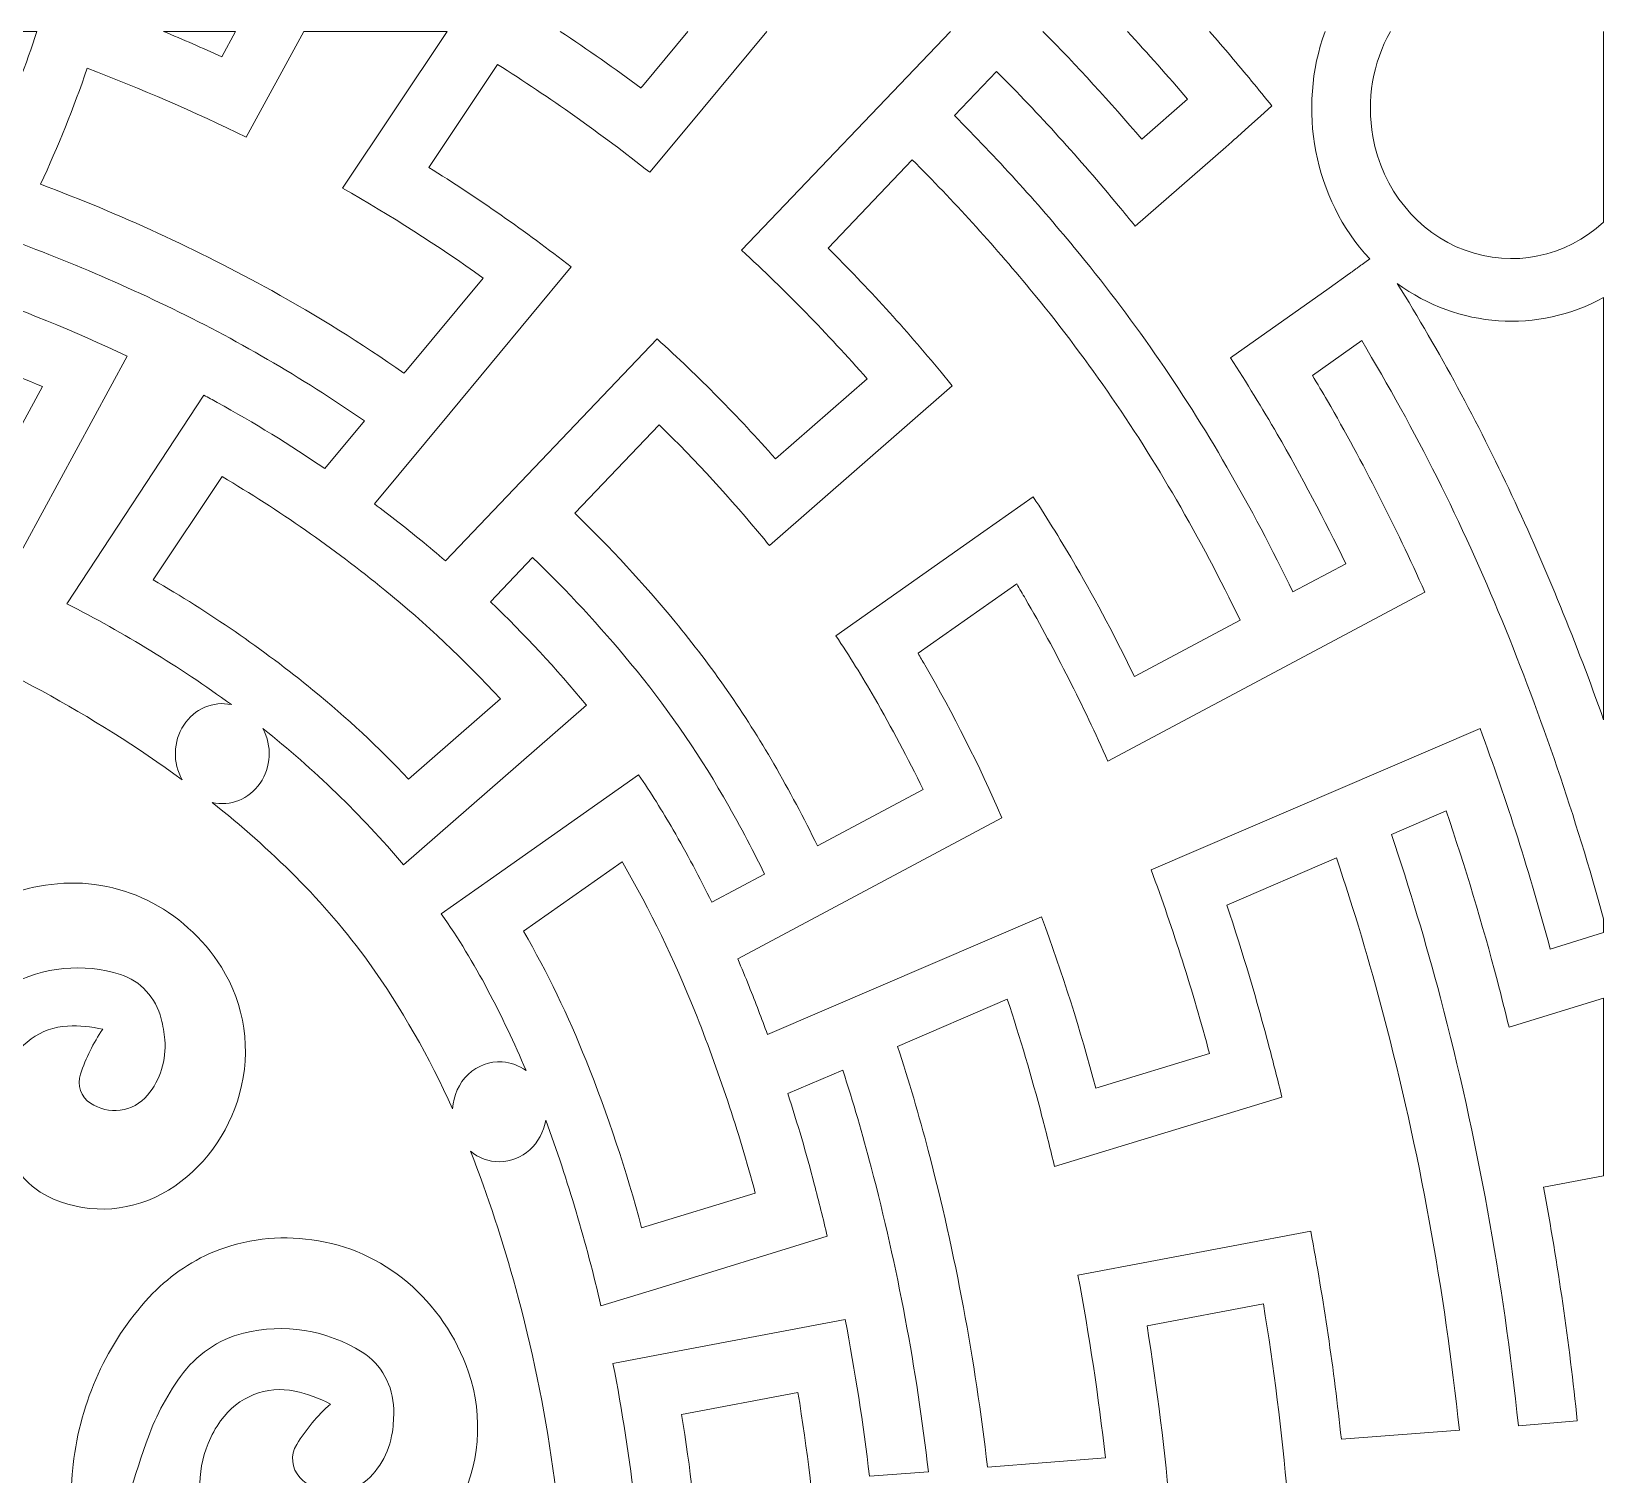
# Model space of a CAD drawing. Header units: millimetres. Extents: x -1202 to 1200, y -590 to 590.
# Drawn here: x 628 to 1200, y 65 to 590 of the extents above; entities that cross this region are included whole.
import ezdxf

# ---------------------------------------------------------------- set-up
doc = ezdxf.new("R2010")
doc.units = ezdxf.units.MM
doc.header["$MEASUREMENT"] = 0
doc.layers.add('Layer 1', color=7, linetype='Continuous')

msp = doc.modelspace()

# ---------------------------------------------------------------- linework, layer by layer
at = {"layer": 'Layer 1', "color": 250, "lineweight": 20}
for points, knots in [([(601.5513, 589.9734), (601.5513, 589.9734), (629.5849, 589.9734), (629.5849, 589.9734), (621.7046, 566.0986), (611.7766, 543.0372), (599.9291, 521.0793), (626.1033, 512.4515), (651.7507, 502.1032), (676.7265, 490.0979), (701.7175, 478.0926), (725.8155, 464.0939), (748.8294, 448.2223), (748.8294, 448.2223), (734.3951, 430.8588), (734.3951, 430.8588), (721.6858, 439.512), (708.6179, 447.543), (695.2293, 454.9392), (693.6187, 455.828), (692.008, 456.7104), (690.3898, 457.5865), (690.3898, 457.5865), (640.5223, 381.6187), (640.5223, 381.6187), (661.315, 371.0228), (681.3293, 358.7572), (700.3893, 344.9299), (693.7256, 346.3393), (686.9091, 343.4062), (683.0314, 337.4639), (679.1538, 331.5279), (678.9477, 323.7001), (682.5124, 317.5419), (649.6974, 341.4445), (614.1344, 360.7507), (576.6861, 374.978), (539.3217, 389.1672), (500.8582, 399.833), (461.7457, 406.8355), (465.0662, 408.6258), (468.295, 410.6129), (471.4017, 412.8032), (479.4623, 418.4599), (487.2711, 424.5101), (494.805, 430.9413), (494.805, 430.9413), (511.4835, 427.0559), (511.4835, 427.0559), (511.4835, 427.0559), (528.1696, 423.1769), (528.1696, 423.1769), (559.229, 415.4443), (589.6243, 404.9817), (619.0579, 391.9035), (619.0579, 391.9035), (662.4677, 471.7377), (662.4677, 471.7377), (643.1634, 480.8797), (623.424, 488.9425), (603.3258, 495.8879), (598.3414, 497.6211), (593.334, 499.2908), (588.3038, 500.9033), (587.2274, 501.2334), (586.1512, 501.5572), (585.0673, 501.881), (583.991, 502.2111), (582.9071, 502.5413), (581.8308, 502.865), (581.8308, 502.865), (575.3503, 504.8331), (575.3503, 504.8331), (574.274, 505.1569), (573.1977, 505.487), (572.1138, 505.8172), (571.0376, 506.1409), (569.9537, 506.4711), (568.8773, 506.7949), (568.8773, 506.7949), (562.3968, 508.7629), (562.3968, 508.7629), (573.3428, 525.6503), (582.9758, 543.4519), (591.2197, 561.9963), (595.2518, 571.0711), (598.7014, 580.4166), (601.5513, 589.9734)], [0, 0, 0, 0, 0.03448276, 0.03448276, 0.03448276, 0.06896552, 0.06896552, 0.06896552, 0.10344828, 0.10344828, 0.10344828, 0.13793103, 0.13793103, 0.13793103, 0.17241379, 0.17241379, 0.17241379, 0.20689655, 0.20689655, 0.20689655, 0.24137931, 0.24137931, 0.24137931, 0.27586207, 0.27586207, 0.27586207, 0.31034483, 0.31034483, 0.31034483, 0.34482759, 0.34482759, 0.34482759, 0.37931034, 0.37931034, 0.37931034, 0.4137931, 0.4137931, 0.4137931, 0.44827586, 0.44827586, 0.44827586, 0.48275862, 0.48275862, 0.48275862, 0.51724138, 0.51724138, 0.51724138, 0.55172414, 0.55172414, 0.55172414, 0.5862069, 0.5862069, 0.5862069, 0.62068966, 0.62068966, 0.62068966, 0.65517241, 0.65517241, 0.65517241, 0.68965517, 0.68965517, 0.68965517, 0.72413793, 0.72413793, 0.72413793, 0.75862069, 0.75862069, 0.75862069, 0.79310345, 0.79310345, 0.79310345, 0.82758621, 0.82758621, 0.82758621, 0.86206897, 0.86206897, 0.86206897, 0.89655172, 0.89655172, 0.89655172, 0.93103448, 0.93103448, 0.93103448, 0.96551724, 0.96551724, 0.96551724, 1, 1, 1, 1]), ([(726.7499, 589.9734), (726.7499, 589.9734), (778.8887, 589.9734), (778.8887, 589.9734), (778.8887, 589.9734), (740.784, 532.9767), (740.784, 532.9767), (758.3709, 522.9839), (775.4693, 512.0515), (792.0179, 500.2177), (792.0179, 500.2177), (763.8973, 466.3667), (763.8973, 466.3667), (763.8973, 466.3667), (763.218, 465.5731), (763.218, 465.5731), (747.6539, 476.4547), (731.5785, 486.4856), (715.0527, 495.6149), (687.9015, 510.6167), (659.7961, 523.5553), (630.9274, 534.3289), (637.2782, 548.0737), (642.9421, 562.1677), (647.9036, 576.5474), (667.5514, 569.1131), (686.871, 560.7393), (705.8012, 551.4448), (705.8012, 551.4448), (726.7499, 589.9734), (726.7499, 589.9734)], [0, 0, 0, 0, 0.1, 0.1, 0.1, 0.2, 0.2, 0.2, 0.3, 0.3, 0.3, 0.4, 0.4, 0.4, 0.5, 0.5, 0.5, 0.6, 0.6, 0.6, 0.7, 0.7, 0.7, 0.8, 0.8, 0.8, 0.9, 0.9, 0.9, 1, 1, 1, 1]), ([(675.6703, 589.9734), (675.6703, 589.9734), (701.8887, 589.9734), (701.8887, 589.9734), (701.8887, 589.9734), (696.8704, 580.7438), (696.8704, 580.7438), (689.8496, 583.9415), (682.7818, 587.0182), (675.6703, 589.9734)], [0, 0, 0, 0, 0.33333333, 0.33333333, 0.33333333, 0.66666667, 0.66666667, 0.66666667, 1, 1, 1, 1]), ([(895.2962, 589.9734), (895.2962, 589.9734), (866.1437, 554.8795), (866.1437, 554.8795), (866.1437, 554.8795), (852.7094, 538.7031), (852.7094, 538.7031), (834.8629, 552.7908), (816.3525, 565.9007), (797.2466, 577.9822), (797.2466, 577.9822), (772.2251, 540.4998), (772.2251, 540.4998), (790.0792, 529.3579), (807.3912, 517.2574), (824.085, 504.2427), (824.085, 504.2427), (780.0109, 451.1871), (780.0109, 451.1871), (780.0109, 451.1871), (752.4399, 417.9901), (752.4399, 417.9901), (758.142, 413.7238), (763.7676, 409.3369), (769.3017, 404.823), (772.332, 402.347), (775.3241, 399.833), (778.2935, 397.2808), (778.2935, 397.2808), (855.358, 478.0419), (855.358, 478.0419), (870.487, 464.3732), (884.8755, 449.8031), (898.4625, 434.4077), (898.4625, 434.4077), (931.8348, 463.5035), (931.8348, 463.5035), (917.4233, 479.9909), (902.1646, 495.6212), (886.135, 510.312), (886.135, 510.312), (962.1401, 589.9734), (962.1401, 589.9734)], [0, 0, 0, 0, 0.07142857, 0.07142857, 0.07142857, 0.14285714, 0.14285714, 0.14285714, 0.21428571, 0.21428571, 0.21428571, 0.28571429, 0.28571429, 0.28571429, 0.35714286, 0.35714286, 0.35714286, 0.42857143, 0.42857143, 0.42857143, 0.5, 0.5, 0.5, 0.57142857, 0.57142857, 0.57142857, 0.64285714, 0.64285714, 0.64285714, 0.71428571, 0.71428571, 0.71428571, 0.78571429, 0.78571429, 0.78571429, 0.85714286, 0.85714286, 0.85714286, 0.92857143, 0.92857143, 0.92857143, 1, 1, 1, 1]), ([(866.5727, 589.9734), (866.5727, 589.9734), (850.0301, 570.0591), (850.0301, 570.0591), (850.0301, 570.0591), (849.4728, 569.3925), (849.4728, 569.3925)], [0, 0, 0, 0, 0.5, 0.5, 0.5, 1, 1, 1, 1]), ([(1056.4327, 589.9734), (1061.6505, 584.0337), (1066.7835, 578.0082), (1071.8273, 571.9002), (1074.3081, 568.9036), (1076.7583, 565.888), (1079.1856, 562.8534), (1079.1856, 562.8534), (1075.0102, 559.114), (1075.0102, 559.114), (1075.0102, 559.114), (1070.8426, 555.3747), (1070.8426, 555.3747), (1070.8426, 555.3747), (1066.6673, 551.6353), (1066.6673, 551.6353), (1065.9725, 551.0131), (1065.278, 550.391), (1064.5834, 549.7688), (1064.5834, 549.7688), (1062.4919, 547.9023), (1062.4919, 547.9023), (1062.4919, 547.9023), (1029.4173, 519.0668), (1029.4173, 519.0668), (1027.4175, 521.5681), (1025.3947, 524.0505), (1023.3566, 526.5137), (1009.281, 543.5598), (994.4573, 559.8885), (978.9391, 575.4491), (978.9391, 575.4491), (963.6193, 559.3362), (963.6193, 559.3362), (978.8704, 544.0804), (993.4269, 528.0565), (1007.2429, 511.3214), (1027.8678, 486.4157), (1046.4546, 459.6816), (1062.8049, 431.4047), (1071.3616, 416.5807), (1079.3918, 401.4138), (1086.8646, 385.9294), (1086.8646, 385.9294), (1106.0926, 396.2142), (1106.0926, 396.2142), (1098.3373, 412.2826), (1090.0094, 428.0336), (1081.1169, 443.4291), (1075.6744, 452.8378), (1069.9953, 462.0941), (1064.0719, 471.1726), (1064.0719, 471.1726), (1100.07, 496.5418), (1100.07, 496.5418), (1100.07, 496.5418), (1107.4436, 501.8493), (1107.4436, 501.8493), (1107.7566, 502.0715), (1108.062, 502.2937), (1108.3673, 502.5159), (1108.3673, 502.5159), (1109.2909, 503.1761), (1109.2909, 503.1761), (1109.5962, 503.3983), (1109.9016, 503.6205), (1110.2068, 503.8427), (1110.2068, 503.8427), (1111.1305, 504.503), (1111.1305, 504.503), (1111.4358, 504.7252), (1111.7487, 504.9474), (1112.0541, 505.1696), (1112.0541, 505.1696), (1112.9777, 505.8299), (1112.9777, 505.8299), (1113.283, 506.0521), (1113.5884, 506.2743), (1113.8937, 506.4965), (1113.8937, 506.4965), (1114.8173, 507.1567), (1114.8173, 507.1567), (1094.3307, 529.284), (1088.3969, 561.7961), (1098.5438, 589.9734)], [0, 0, 0, 0, 0.03571429, 0.03571429, 0.03571429, 0.07142857, 0.07142857, 0.07142857, 0.10714286, 0.10714286, 0.10714286, 0.14285714, 0.14285714, 0.14285714, 0.17857143, 0.17857143, 0.17857143, 0.21428571, 0.21428571, 0.21428571, 0.25, 0.25, 0.25, 0.28571429, 0.28571429, 0.28571429, 0.32142857, 0.32142857, 0.32142857, 0.35714286, 0.35714286, 0.35714286, 0.39285714, 0.39285714, 0.39285714, 0.42857143, 0.42857143, 0.42857143, 0.46428571, 0.46428571, 0.46428571, 0.5, 0.5, 0.5, 0.53571429, 0.53571429, 0.53571429, 0.57142857, 0.57142857, 0.57142857, 0.60714286, 0.60714286, 0.60714286, 0.64285714, 0.64285714, 0.64285714, 0.67857143, 0.67857143, 0.67857143, 0.71428571, 0.71428571, 0.71428571, 0.75, 0.75, 0.75, 0.78571429, 0.78571429, 0.78571429, 0.82142857, 0.82142857, 0.82142857, 0.85714286, 0.85714286, 0.85714286, 0.89285714, 0.89285714, 0.89285714, 0.92857143, 0.92857143, 0.92857143, 0.96428571, 0.96428571, 0.96428571, 1, 1, 1, 1]), ([(1031.8447, 550.7782), (1031.8447, 550.7782), (1048.5079, 565.3166), (1048.5079, 565.3166), (1041.3673, 573.7077), (1034.054, 581.9288), (1026.5738, 589.9734)], [0, 0, 0, 0, 0.5, 0.5, 0.5, 1, 1, 1, 1]), ([(1199.9501, 589.9734), (1199.9501, 589.9734), (1199.9501, 520.546), (1199.9501, 520.546), (1186.0653, 507.7852), (1166.8374, 503.8872), (1149.5177, 510.312), (1132.1981, 516.7368), (1119.4125, 532.5132), (1115.9775, 551.7051), (1113.5875, 565.0544), (1115.9773, 578.6425), (1122.3286, 589.9734)], [0, 0, 0, 0, 0.25, 0.25, 0.25, 0.5, 0.5, 0.5, 0.75, 0.75, 0.75, 1, 1, 1, 1]), ([(1067.6214, 375.6764), (1067.6214, 375.6764), (1029.1502, 355.1322), (1029.1502, 355.1322), (1022.5322, 368.8198), (1015.4257, 382.2345), (1007.8536, 395.3445), (1002.8921, 403.9215), (997.7015, 412.3334), (992.282, 420.5803), (992.282, 420.5803), (974.3287, 407.9465), (974.3287, 407.9465), (974.3287, 407.9465), (920.4691, 370.0007), (920.4691, 370.0007), (925.3771, 362.6299), (930.0562, 355.0941), (934.5064, 347.3995), (940.7885, 336.518), (946.6966, 325.3951), (952.2078, 314.0565), (952.2078, 314.0565), (913.7442, 293.5059), (913.7442, 293.5059), (908.7979, 303.6447), (903.5081, 313.593), (897.8901, 323.3318), (887.2953, 341.6413), (875.2501, 358.9541), (861.892, 375.0796), (850.4422, 388.9514), (838.2673, 402.1312), (825.436, 414.5555), (825.436, 414.5555), (856.1596, 446.7367), (856.1596, 446.7367), (869.5176, 433.6776), (882.2192, 419.8629), (894.188, 405.3563), (894.875, 404.5246), (895.5619, 403.6929), (896.2489, 402.8549), (896.2489, 402.8549), (962.8484, 460.945), (962.8484, 460.945), (961.4973, 462.621), (960.1386, 464.2844), (958.7722, 465.935), (945.7577, 481.6987), (932.018, 496.7577), (917.599, 511.0611), (917.599, 511.0611), (948.2538, 543.2678), (948.2538, 543.2678), (963.2377, 528.3167), (977.5346, 512.6039), (991.0988, 496.1799), (1010.9069, 472.2582), (1028.7608, 446.578), (1044.4623, 419.4249), (1052.7061, 405.1468), (1060.4386, 390.5385), (1067.6443, 375.6383)], [0, 0, 0, 0, 0.04761905, 0.04761905, 0.04761905, 0.0952381, 0.0952381, 0.0952381, 0.14285714, 0.14285714, 0.14285714, 0.19047619, 0.19047619, 0.19047619, 0.23809524, 0.23809524, 0.23809524, 0.28571429, 0.28571429, 0.28571429, 0.33333333, 0.33333333, 0.33333333, 0.38095238, 0.38095238, 0.38095238, 0.42857143, 0.42857143, 0.42857143, 0.47619048, 0.47619048, 0.47619048, 0.52380952, 0.52380952, 0.52380952, 0.57142857, 0.57142857, 0.57142857, 0.61904762, 0.61904762, 0.61904762, 0.66666667, 0.66666667, 0.66666667, 0.71428571, 0.71428571, 0.71428571, 0.76190476, 0.76190476, 0.76190476, 0.80952381, 0.80952381, 0.80952381, 0.85714286, 0.85714286, 0.85714286, 0.9047619, 0.9047619, 0.9047619, 0.95238095, 0.95238095, 0.95238095, 1, 1, 1, 1]), ([(1124.8244, 498.2369), (1140.2281, 473.4581), (1154.1815, 447.689), (1166.6008, 421.0755), (1179.0123, 394.4684), (1190.149, 367.2073), (1199.9501, 339.3939), (1199.9501, 339.3939), (1199.9501, 493.0627), (1199.9501, 493.0627), (1175.9056, 479.9972), (1147.0827, 481.9844), (1124.8244, 498.2369)], [0, 0, 0, 0, 0.25, 0.25, 0.25, 0.5, 0.5, 0.5, 0.75, 0.75, 0.75, 1, 1, 1, 1]), ([(514.9795, 449.6698), (514.9795, 449.6698), (522.5744, 447.8223), (522.5744, 447.8223), (522.5744, 447.8223), (526.3682, 446.9018), (526.3682, 446.9018), (526.3682, 446.9018), (528.2688, 446.4383), (528.2688, 446.4383), (528.2688, 446.4383), (530.1694, 445.9812), (530.1694, 445.9812), (530.1694, 445.9812), (532.0702, 445.5178), (532.0702, 445.5178), (532.0702, 445.5178), (533.9709, 445.0543), (533.9709, 445.0543), (533.9709, 445.0543), (537.7645, 444.1338), (537.7645, 444.1338), (537.7645, 444.1338), (545.3595, 442.2863), (545.3595, 442.2863), (558.1528, 438.8009), (570.8391, 434.8775), (583.388, 430.5096), (592.273, 427.4432), (601.0741, 424.1292), (609.7988, 420.574), (609.7988, 420.574), (631.6067, 460.7101), (631.6067, 460.7101), (620.096, 465.5604), (608.4553, 470.0299), (596.6774, 474.093), (589.6167, 476.5499), (582.5102, 478.8799), (575.3732, 481.0765), (575.3732, 481.0765), (548.6189, 488.8917), (548.6189, 488.8917), (538.2988, 474.9818), (527.0552, 461.8719), (514.9795, 449.6698)], [0, 0, 0, 0, 0.06666667, 0.06666667, 0.06666667, 0.13333333, 0.13333333, 0.13333333, 0.2, 0.2, 0.2, 0.26666667, 0.26666667, 0.26666667, 0.33333333, 0.33333333, 0.33333333, 0.4, 0.4, 0.4, 0.46666667, 0.46666667, 0.46666667, 0.53333333, 0.53333333, 0.53333333, 0.6, 0.6, 0.6, 0.66666667, 0.66666667, 0.66666667, 0.73333333, 0.73333333, 0.73333333, 0.8, 0.8, 0.8, 0.86666667, 0.86666667, 0.86666667, 0.93333333, 0.93333333, 0.93333333, 1, 1, 1, 1]), ([(1111.9472, 477.4387), (1111.9472, 477.4387), (1093.9482, 464.7542), (1093.9482, 464.7542), (1095.7877, 461.6878), (1097.6122, 458.6023), (1099.4059, 455.5042), (1112.3976, 432.9983), (1124.2366, 409.7622), (1134.8697, 385.8977), (1134.8697, 385.8977), (1019.4713, 324.3286), (1019.4713, 324.3286), (1010.5099, 344.6061), (1000.5029, 364.3314), (989.4805, 383.4154), (988.4272, 385.2438), (987.3585, 387.0595), (986.2822, 388.8688), (986.2822, 388.8688), (950.3758, 363.5949), (950.3758, 363.5949), (951.2078, 362.1919), (952.0398, 360.7761), (952.8565, 359.3604), (963.2147, 341.4191), (972.5884, 322.8493), (980.939, 303.7526), (980.939, 303.7526), (884.7229, 252.3731), (884.7229, 252.3731), (886.1503, 249.04), (887.5395, 245.688), (888.883, 242.3168), (891.2035, 236.5332), (893.4323, 230.7052), (895.5696, 224.8454), (895.5696, 224.8454), (995.3581, 267.6606), (995.3581, 267.6606), (1002.8768, 247.1989), (1009.4795, 226.369), (1015.1432, 205.2408), (1015.1432, 205.2408), (1056.5074, 217.8873), (1056.5074, 217.8873), (1050.4239, 240.5456), (1043.3326, 262.8864), (1035.2567, 284.8273), (1035.2567, 284.8273), (1154.9983, 336.2259), (1154.9983, 336.2259), (1164.723, 309.9108), (1173.2492, 283.1195), (1180.5542, 255.9347), (1180.5542, 255.9347), (1199.9501, 261.9405), (1199.9501, 261.9405), (1199.9501, 261.9405), (1199.9501, 267.0003), (1199.9501, 267.0003), (1189.798, 303.9812), (1177.4551, 340.2446), (1162.9826, 375.5621), (1148.5101, 410.8986), (1131.4195, 444.9591), (1111.8861, 477.4133)], [0, 0, 0, 0, 0.04545455, 0.04545455, 0.04545455, 0.09090909, 0.09090909, 0.09090909, 0.13636364, 0.13636364, 0.13636364, 0.18181818, 0.18181818, 0.18181818, 0.22727273, 0.22727273, 0.22727273, 0.27272727, 0.27272727, 0.27272727, 0.31818182, 0.31818182, 0.31818182, 0.36363636, 0.36363636, 0.36363636, 0.40909091, 0.40909091, 0.40909091, 0.45454545, 0.45454545, 0.45454545, 0.5, 0.5, 0.5, 0.54545455, 0.54545455, 0.54545455, 0.59090909, 0.59090909, 0.59090909, 0.63636364, 0.63636364, 0.63636364, 0.68181818, 0.68181818, 0.68181818, 0.72727273, 0.72727273, 0.72727273, 0.77272727, 0.77272727, 0.77272727, 0.81818182, 0.81818182, 0.81818182, 0.86363636, 0.86363636, 0.86363636, 0.90909091, 0.90909091, 0.90909091, 0.95454545, 0.95454545, 0.95454545, 1, 1, 1, 1]), ([(671.8717, 390.3354), (692.2371, 378.6285), (711.7016, 365.2138), (730.0824, 350.231), (742.326, 340.2446), (753.9514, 329.4202), (764.8744, 317.8212), (764.8744, 317.8212), (798.3229, 346.9932), (798.3229, 346.9932), (785.1863, 361.2332), (771.1183, 374.4765), (756.2412, 386.6151), (737.4712, 401.9217), (717.6709, 415.7299), (696.9926, 427.932), (696.9926, 427.932), (671.8489, 390.3481), (671.8489, 390.3481)], [0, 0, 0, 0, 0.16666667, 0.16666667, 0.16666667, 0.33333333, 0.33333333, 0.33333333, 0.5, 0.5, 0.5, 0.66666667, 0.66666667, 0.66666667, 0.83333333, 0.83333333, 0.83333333, 1, 1, 1, 1]), ([(807.6659, 211.6973), (803.4142, 221.7155), (798.7504, 231.5305), (793.6819, 241.1106), (788.6059, 250.697), (782.9726, 259.928), (776.805, 268.7526), (776.805, 268.7526), (794.7658, 281.4308), (794.7658, 281.4308), (794.7658, 281.4308), (848.6485, 319.3957), (848.6485, 319.3957), (853.0681, 312.8756), (857.2587, 306.1905), (861.2203, 299.3467), (866.1895, 290.7379), (870.8687, 281.9514), (875.2578, 272.9935), (875.2578, 272.9935), (894.5162, 283.2338), (894.5162, 283.2338), (889.8371, 292.7885), (884.8449, 302.1718), (879.5476, 311.3519), (869.6015, 328.5377), (858.2968, 344.7902), (845.7479, 359.9254), (834.5576, 373.4924), (822.6423, 386.3611), (810.0628, 398.468), (810.0628, 398.468), (794.7277, 382.3424), (794.7277, 382.3424), (807.0324, 370.5721), (818.673, 358.0335), (829.5884, 344.8029), (829.5884, 344.8029), (829.68, 344.6887), (829.68, 344.6887), (829.68, 344.6887), (763.05, 286.5922), (763.05, 286.5922), (747.5623, 304.87), (730.4182, 321.4717), (711.8696, 336.1751), (715.2587, 329.9217), (714.8542, 322.1319), (710.8468, 316.3102), (706.8393, 310.4949), (699.9848, 307.7459), (693.3668, 309.3077), (703.9997, 300.9338), (714.1596, 291.8997), (723.7927, 282.2498), (733.4333, 272.5935), (742.3489, 262.15), (750.4553, 251.0081), (762.2562, 234.4001), (772.4617, 216.5604), (780.9117, 197.7748), (781.1712, 202.5934), (783.2245, 207.1009), (786.6137, 210.307), (789.9951, 213.513), (794.4453, 215.1573), (798.9641, 214.878), (802.0861, 214.6812), (805.0935, 213.5829), (807.6659, 211.6973)], [0, 0, 0, 0, 0.04347826, 0.04347826, 0.04347826, 0.08695652, 0.08695652, 0.08695652, 0.13043478, 0.13043478, 0.13043478, 0.17391304, 0.17391304, 0.17391304, 0.2173913, 0.2173913, 0.2173913, 0.26086957, 0.26086957, 0.26086957, 0.30434783, 0.30434783, 0.30434783, 0.34782609, 0.34782609, 0.34782609, 0.39130435, 0.39130435, 0.39130435, 0.43478261, 0.43478261, 0.43478261, 0.47826087, 0.47826087, 0.47826087, 0.52173913, 0.52173913, 0.52173913, 0.56521739, 0.56521739, 0.56521739, 0.60869565, 0.60869565, 0.60869565, 0.65217391, 0.65217391, 0.65217391, 0.69565217, 0.69565217, 0.69565217, 0.73913043, 0.73913043, 0.73913043, 0.7826087, 0.7826087, 0.7826087, 0.82608696, 0.82608696, 0.82608696, 0.86956522, 0.86956522, 0.86956522, 0.91304348, 0.91304348, 0.91304348, 0.95652174, 0.95652174, 0.95652174, 1, 1, 1, 1]), ([(1199.9501, 238.0569), (1199.9501, 238.0569), (1165.5474, 227.4991), (1165.5474, 227.4991), (1164.1734, 233.1049), (1162.7612, 238.6981), (1161.2957, 244.2786), (1155.8074, 265.1783), (1149.5864, 285.8495), (1142.6402, 306.2476), (1142.6402, 306.2476), (1122.6872, 297.6389), (1122.6872, 297.6389), (1129.3356, 278.047), (1135.2971, 258.2011), (1140.564, 238.1394), (1153.9602, 187.1217), (1163.4483, 135.0311), (1168.9288, 82.3819), (1168.9288, 82.3819), (1190.3934, 84.1468), (1190.3934, 84.1468), (1187.4394, 112.703), (1183.3327, 141.1131), (1178.0887, 169.2948), (1178.0887, 169.2948), (1199.9501, 173.415), (1199.9501, 173.415), (1199.9501, 173.415), (1199.9501, 238.0569), (1199.9501, 238.0569)], [0, 0, 0, 0, 0.1, 0.1, 0.1, 0.2, 0.2, 0.2, 0.3, 0.3, 0.3, 0.4, 0.4, 0.4, 0.5, 0.5, 0.5, 0.6, 0.6, 0.6, 0.7, 0.7, 0.7, 0.8, 0.8, 0.8, 0.9, 0.9, 0.9, 1, 1, 1, 1]), ([(806.7728, 262.4166), (815.4136, 247.3449), (823.0086, 231.6194), (829.5045, 215.3732), (837.443, 195.5527), (844.206, 175.2117), (849.7552, 154.4897), (849.7552, 154.4897), (891.1118, 167.1299), (891.1118, 167.1299), (885.0817, 189.6675), (877.7309, 211.7735), (869.0977, 233.3271), (861.6325, 251.9985), (852.8696, 270.054), (842.9007, 287.3414), (842.8244, 287.4684), (842.748, 287.589), (842.6717, 287.7096), (842.6717, 287.7096), (806.7728, 262.4166), (806.7728, 262.4166)], [0, 0, 0, 0, 0.14285714, 0.14285714, 0.14285714, 0.28571429, 0.28571429, 0.28571429, 0.42857143, 0.42857143, 0.42857143, 0.57142857, 0.57142857, 0.57142857, 0.71428571, 0.71428571, 0.71428571, 0.85714286, 0.85714286, 0.85714286, 1, 1, 1, 1]), ([(975.6263, 67.3737), (975.6263, 67.3737), (1018.5934, 70.7258), (1018.5934, 70.7258), (1016.1051, 93.0476), (1012.7618, 115.2551), (1008.5635, 137.2849), (1008.5635, 137.2849), (1093.3299, 153.2898), (1093.3299, 153.2898), (1098.0472, 128.2127), (1101.7722, 102.9324), (1104.4896, 77.5251), (1104.4896, 77.5251), (1147.4491, 80.7884), (1147.4491, 80.7884), (1142.0829, 131.8759), (1132.8544, 182.4174), (1119.8552, 231.9177), (1114.7944, 251.1986), (1109.0771, 270.2699), (1102.7034, 289.1), (1102.7034, 289.1), (1062.7819, 271.9078), (1062.7819, 271.9078), (1068.5602, 254.7221), (1073.7585, 237.3204), (1078.3688, 219.7411), (1079.9184, 213.8495), (1081.4069, 207.9453), (1082.8496, 202.022), (1082.8496, 202.022), (1000.0906, 176.729), (1000.0906, 176.729), (998.6251, 182.8491), (997.0908, 188.9501), (995.4954, 195.0321), (991.7324, 209.3864), (987.5265, 223.601), (982.8778, 237.6569), (982.8778, 237.6569), (942.9487, 220.4394), (942.9487, 220.4394), (947.0249, 207.9643), (950.7345, 195.3623), (954.0703, 182.6396), (963.9934, 144.8779), (971.1991, 106.3734), (975.6187, 67.4435)], [0, 0, 0, 0, 0.0625, 0.0625, 0.0625, 0.125, 0.125, 0.125, 0.1875, 0.1875, 0.1875, 0.25, 0.25, 0.25, 0.3125, 0.3125, 0.3125, 0.375, 0.375, 0.375, 0.4375, 0.4375, 0.4375, 0.5, 0.5, 0.5, 0.5625, 0.5625, 0.5625, 0.625, 0.625, 0.625, 0.6875, 0.6875, 0.6875, 0.75, 0.75, 0.75, 0.8125, 0.8125, 0.8125, 0.875, 0.875, 0.875, 0.9375, 0.9375, 0.9375, 1, 1, 1, 1]), ([(594.1737, 134.155), (582.5178, 148.2681), (575.1518, 165.803), (573.0374, 184.4617), (570.6177, 205.9518), (574.9457, 227.6896), (585.3573, 246.2847), (589.9297, 254.4554), (596.0591, 261.5215), (603.3335, 267.0384), (612.6918, 273.8886), (623.5004, 278.1549), (634.7898, 279.4564), (659.1244, 282.6116), (683.0544, 270.9619), (696.7407, 249.3067), (705.2898, 235.7841), (707.7248, 218.9094), (703.3892, 203.2854), (699.2748, 188.474), (689.9929, 175.91), (677.4364, 168.171), (664.6966, 160.3178), (649.2699, 159.1306), (635.5913, 164.9523), (631.164, 166.8315), (627.1948, 169.7582), (623.9812, 173.5039), (617.2869, 181.5857), (614.3787, 192.4546), (616.0733, 203.0822), (616.5466, 206.047), (617.3633, 208.9484), (618.5006, 211.7037), (622.4012, 221.1949), (631.0419, 227.4864), (640.7666, 227.9245), (645.0488, 228.1149), (649.3386, 227.7149), (653.5292, 226.7373), (650.1172, 221.7472), (647.3998, 216.262), (645.4534, 210.4466), (644.1176, 206.4343), (645.6212, 201.9712), (649.0562, 199.7873), (652.3079, 197.7176), (656.1016, 196.8415), (659.8648, 197.2796), (663.7196, 197.7367), (667.2842, 199.6857), (669.8719, 202.7648), (674.4899, 208.2564), (676.7646, 215.5383), (676.1387, 222.8773), (675.9249, 225.4739), (675.4899, 228.0451), (674.841, 230.5655), (672.8565, 238.2854), (667.269, 244.3674), (660.0633, 246.6529), (646.5067, 250.9637), (631.9044, 249.5289), (619.3173, 242.6406), (611.5162, 238.3743), (605.3334, 231.3718), (601.7992, 222.8201), (598.5322, 214.9034), (596.4178, 206.4978), (595.54, 197.8954), (594.0439, 183.211), (593.1584, 168.4631), (592.9065, 153.6898), (592.7921, 147.1507), (593.2119, 140.6179), (594.1737, 134.155)], [0, 0, 0, 0, 0.04, 0.04, 0.04, 0.08, 0.08, 0.08, 0.12, 0.12, 0.12, 0.16, 0.16, 0.16, 0.2, 0.2, 0.2, 0.24, 0.24, 0.24, 0.28, 0.28, 0.28, 0.32, 0.32, 0.32, 0.36, 0.36, 0.36, 0.4, 0.4, 0.4, 0.44, 0.44, 0.44, 0.48, 0.48, 0.48, 0.52, 0.52, 0.52, 0.56, 0.56, 0.56, 0.6, 0.6, 0.6, 0.64, 0.64, 0.64, 0.68, 0.68, 0.68, 0.72, 0.72, 0.72, 0.76, 0.76, 0.76, 0.8, 0.8, 0.8, 0.84, 0.84, 0.84, 0.88, 0.88, 0.88, 0.92, 0.92, 0.92, 0.96, 0.96, 0.96, 1, 1, 1, 1]), ([(851.2361, -0.0298), (850.0912, -35.36), (846.0989, -70.5125), (839.3055, -105.1126), (839.3055, -105.1126), (860.2661, -109.0932), (860.2661, -109.0932), (860.2661, -109.0932), (923.8352, -121.1619), (923.8352, -121.1619), (927.484, -102.2684), (930.4303, -83.2224), (932.6669, -64.0686), (932.6669, -64.0686), (954.1466, -65.7573), (954.1466, -65.7573), (949.8339, -103.2016), (942.8801, -140.2523), (933.3309, -176.5856), (930.2166, -188.4766), (926.7587, -200.2596), (922.9651, -211.9221), (922.9651, -211.9221), (902.9891, -203.3451), (902.9891, -203.3451), (906.5003, -192.4699), (909.7138, -181.4867), (912.6145, -170.4147), (914.2709, -164.0978), (915.8509, -157.7618), (917.3471, -151.4005), (917.3471, -151.4005), (855.2817, -132.3546), (855.2817, -132.3546), (855.2817, -132.3546), (834.9317, -126.1139), (834.9317, -126.1139), (829.6266, -149.1086), (822.9094, -171.7098), (814.8259, -193.765), (813.4138, -185.0165), (806.3073, -178.6108), (797.9719, -178.5663), (794.1399, -178.5663), (790.4227, -179.9376), (787.4075, -182.458), (793.7888, -166.1103), (799.3152, -149.4007), (803.9562, -132.399), (815.7113, -89.3616), (821.9781, -44.8449), (822.604, -0.0298), (821.9781, 44.7789), (815.7113, 89.3019), (803.9562, 132.333), (799.3152, 149.3346), (793.7888, 166.0506), (787.4075, 182.3983), (790.4227, 179.8779), (794.1399, 178.5066), (797.9719, 178.5066), (806.3073, 178.5447), (813.4138, 184.9569), (814.8259, 193.7053), (822.9094, 171.6438), (829.6266, 149.0426), (834.9317, 126.0478), (834.9317, 126.0478), (855.2817, 132.2949), (855.2817, 132.2949), (855.2817, 132.2949), (917.3394, 151.3725), (917.3394, 151.3725), (915.8433, 157.7402), (914.2632, 164.0825), (912.5992, 170.3994), (909.6986, 181.4651), (906.4927, 192.4356), (902.9814, 203.2981), (902.9814, 203.2981), (922.9574, 211.8878), (922.9574, 211.8878), (926.7511, 200.219), (930.2166, 188.4232), (933.3309, 176.5195), (942.8801, 140.1799), (949.8414, 103.1229), (954.1466, 65.6659), (954.1466, 65.6659), (932.6669, 64.0025), (932.6669, 64.0025), (930.4303, 83.15), (927.4915, 102.1896), (923.8352, 121.0832), (923.8352, 121.0832), (860.2661, 109.0271), (860.2661, 109.0271), (860.2661, 109.0271), (839.3055, 105.0465), (839.3055, 105.0465), (846.0989, 70.4528), (850.0912, 35.294), (851.2361, -0.0298)], [0, 0, 0, 0, 0.02941176, 0.02941176, 0.02941176, 0.05882353, 0.05882353, 0.05882353, 0.08823529, 0.08823529, 0.08823529, 0.11764706, 0.11764706, 0.11764706, 0.14705882, 0.14705882, 0.14705882, 0.17647059, 0.17647059, 0.17647059, 0.20588235, 0.20588235, 0.20588235, 0.23529412, 0.23529412, 0.23529412, 0.26470588, 0.26470588, 0.26470588, 0.29411765, 0.29411765, 0.29411765, 0.32352941, 0.32352941, 0.32352941, 0.35294118, 0.35294118, 0.35294118, 0.38235294, 0.38235294, 0.38235294, 0.41176471, 0.41176471, 0.41176471, 0.44117647, 0.44117647, 0.44117647, 0.47058824, 0.47058824, 0.47058824, 0.5, 0.5, 0.5, 0.52941176, 0.52941176, 0.52941176, 0.55882353, 0.55882353, 0.55882353, 0.58823529, 0.58823529, 0.58823529, 0.61764706, 0.61764706, 0.61764706, 0.64705882, 0.64705882, 0.64705882, 0.67647059, 0.67647059, 0.67647059, 0.70588235, 0.70588235, 0.70588235, 0.73529412, 0.73529412, 0.73529412, 0.76470588, 0.76470588, 0.76470588, 0.79411765, 0.79411765, 0.79411765, 0.82352941, 0.82352941, 0.82352941, 0.85294118, 0.85294118, 0.85294118, 0.88235294, 0.88235294, 0.88235294, 0.91176471, 0.91176471, 0.91176471, 0.94117647, 0.94117647, 0.94117647, 0.97058824, 0.97058824, 0.97058824, 1, 1, 1, 1]), ([(652.6133, 10.4137), (643.9191, 28.228), (640.4841, 48.4293), (642.7741, 68.3641), (645.4304, 91.3207), (655.1474, 112.703), (670.4215, 129.1586), (677.131, 136.3834), (685.1764, 142.0464), (694.0538, 145.7794), (705.4119, 150.3377), (717.6479, 151.8233), (729.6778, 150.1028), (755.6763, 146.738), (777.7057, 128.1302), (786.7053, 101.9357), (792.3233, 85.5752), (790.7966, 67.4054), (782.5452, 52.3718), (775.7211, 39.9539), (765.2408, 30.2722), (752.73, 24.8378), (736.25, 17.6702), (717.4647, 20.0255), (702.9922, 31.0721), (698.8551, 34.2338), (695.4354, 38.3477), (693.0004, 43.1155), (687.993, 53.3241), (687.5885, 65.3929), (691.9013, 75.957), (693.1072, 78.8965), (694.6415, 81.6772), (696.4735, 84.2293), (702.8091, 93.0222), (713.2893, 97.1996), (723.4873, 95.003), (727.9833, 94.0316), (732.3341, 92.4508), (736.4484, 90.2923), (731.7082, 86.0514), (727.571, 81.1058), (724.159, 75.6142), (721.8004, 71.8241), (722.2812, 66.7896), (725.304, 63.5835), (728.1817, 60.5362), (731.9143, 58.5745), (735.9446, 58.0031), (740.0589, 57.4254), (744.2267, 58.4856), (747.6616, 60.9742), (753.7604, 65.4119), (757.8671, 72.3447), (758.9816, 80.1281), (759.3784, 82.8707), (759.5464, 85.6451), (759.4778, 88.4194), (759.2869, 96.9837), (754.9512, 104.8307), (748.0204, 109.1795), (734.9829, 117.3438), (719.4952, 119.8325), (704.7784, 116.1185), (695.6568, 113.814), (687.558, 108.2399), (681.8406, 100.3295), (676.5433, 92.9968), (672.3297, 84.8515), (669.3529, 76.1665), (664.2615, 61.3425), (659.8114, 46.2771), (655.9947, 31.0277), (654.3078, 24.2727), (653.1781, 17.3718), (652.6133, 10.4137)], [0, 0, 0, 0, 0.04, 0.04, 0.04, 0.08, 0.08, 0.08, 0.12, 0.12, 0.12, 0.16, 0.16, 0.16, 0.2, 0.2, 0.2, 0.24, 0.24, 0.24, 0.28, 0.28, 0.28, 0.32, 0.32, 0.32, 0.36, 0.36, 0.36, 0.4, 0.4, 0.4, 0.44, 0.44, 0.44, 0.48, 0.48, 0.48, 0.52, 0.52, 0.52, 0.56, 0.56, 0.56, 0.6, 0.6, 0.6, 0.64, 0.64, 0.64, 0.68, 0.68, 0.68, 0.72, 0.72, 0.72, 0.76, 0.76, 0.76, 0.8, 0.8, 0.8, 0.84, 0.84, 0.84, 0.88, 0.88, 0.88, 0.92, 0.92, 0.92, 0.96, 0.96, 0.96, 1, 1, 1, 1]), ([(980.3895, -0.0489), (980.0918, 12.6039), (979.4506, 25.2441), (978.443, 37.8588), (978.275, 40.0999), (978.0918, 42.3346), (977.901, 44.5757), (977.901, 44.5757), (1042.2793, 49.6356), (1042.2793, 49.6356), (1040.3328, 72.7827), (1037.4856, 95.8346), (1033.7377, 118.7278), (1033.7377, 118.7278), (1076.1094, 126.7589), (1076.1094, 126.7589), (1079.9031, 103.5609), (1082.8266, 80.2043), (1084.8799, 56.7524), (1055.4388, 41.0649), (1043.5005, 2.935), (1058.225, -28.4273), (1063.988, -40.7056), (1073.3462, -50.6666), (1084.8799, -56.8121), (1082.8266, -80.2513), (1079.9031, -103.6016), (1076.1094, -126.7932), (1076.1094, -126.7932), (1033.7454, -118.7621), (1033.7454, -118.7621), (1037.4856, -95.8689), (1040.3328, -72.817), (1042.2793, -49.6762), (1042.2793, -49.6762), (977.901, -44.6354), (977.901, -44.6354), (978.0918, -42.3943), (978.275, -40.1596), (978.443, -37.9185), (979.4506, -25.3101), (980.0918, -12.67), (980.3895, -0.0235)], [0, 0, 0, 0, 0.07142857, 0.07142857, 0.07142857, 0.14285714, 0.14285714, 0.14285714, 0.21428571, 0.21428571, 0.21428571, 0.28571429, 0.28571429, 0.28571429, 0.35714286, 0.35714286, 0.35714286, 0.42857143, 0.42857143, 0.42857143, 0.5, 0.5, 0.5, 0.57142857, 0.57142857, 0.57142857, 0.64285714, 0.64285714, 0.64285714, 0.71428571, 0.71428571, 0.71428571, 0.78571429, 0.78571429, 0.78571429, 0.85714286, 0.85714286, 0.85714286, 0.92857143, 0.92857143, 0.92857143, 1, 1, 1, 1]), ([(915.8204, -0.0298), (915.5379, -10.7717), (914.9731, -21.4946), (914.1258, -32.1984), (912.5076, -53.1172), (910.0192, -73.9471), (906.653, -94.6309), (906.653, -94.6309), (864.2965, -86.5809), (864.2965, -86.5809), (867.4184, -67.3064), (869.7389, -47.8859), (871.2427, -28.3829), (871.9907, -18.9488), (872.5021, -9.4893), (872.7693, -0.0172), (872.5021, 9.4423), (871.9907, 18.8891), (871.2427, 28.3168), (869.7389, 47.8135), (867.426, 67.2277), (864.2965, 86.4958), (864.2965, 86.4958), (906.6606, 94.5268), (906.6606, 94.5268), (910.0268, 73.8366), (912.5153, 53.0003), (914.1258, 32.0752), (914.9808, 21.3714), (915.5456, 10.6486), (915.8204, -0.087)], [0, 0, 0, 0, 0.1, 0.1, 0.1, 0.2, 0.2, 0.2, 0.3, 0.3, 0.3, 0.4, 0.4, 0.4, 0.5, 0.5, 0.5, 0.6, 0.6, 0.6, 0.7, 0.7, 0.7, 0.8, 0.8, 0.8, 0.9, 0.9, 0.9, 1, 1, 1, 1])]:
    msp.add_open_spline(points, degree=3, knots=knots, dxfattribs=at)
for points in [[(849.5721, 569.3226), (839.9334, 576.479), (830.117, 583.3643), (820.1387, 589.9734)], [(995.8281, 589.9734), (1008.291, 577.3682), (1020.3148, 564.2799), (1031.8752, 550.7338)]]:
    msp.add_open_spline(points, degree=3, dxfattribs=at)

doc.saveas('drawing.dxf')
